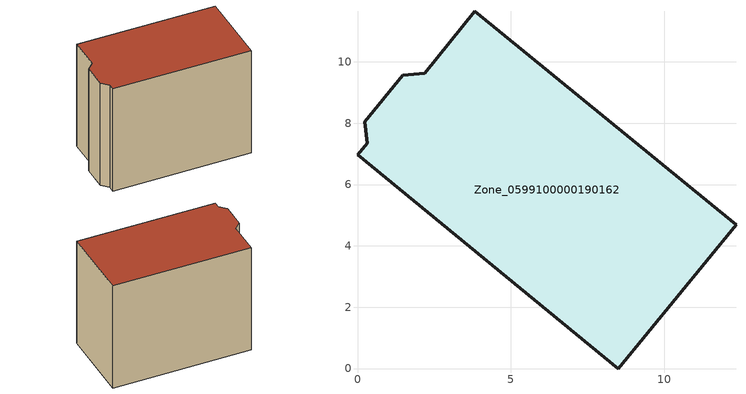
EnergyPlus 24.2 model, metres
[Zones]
Zone_0599100000190162
 floor ground (C_G): 1.48,9.56 2.19,9.63 3.83,11.64 12.34,4.68 8.5,0 0,6.96 0.32,7.34 0.24,8.04 z0
 wall outside (C_F): 8.5,0 12.34,4.68 3.83,11.64 2.19,9.63 1.48,9.56 0.24,8.04 0.32,7.34 0,6.96 8.5,0 z0:9.03
 roof outside (C_R): 2.19,9.63 1.48,9.56 0.24,8.04 0.32,7.34 0,6.96 8.5,0 12.34,4.68 3.83,11.64 z9.03
[BUILDING]
Pand.0599100000190162: North Axis=0; Terrain=City; Loads Convergence Tolerance Value=0.04; Temperature Convergence Tolerance Value=0.4; Solar Distribution=FullExterior; Maximum Number of Warmup Days=25; Minimum Number of Warmup Days=1
[Site:Location]
Rotterdam.The.Hague.AP_ZH_NLD Design_Conditions: Latitude=51.96; Longitude=4.45; Time Zone=1; Elevation=-4.5
[SITE:GROUNDTEMPERATURE:BUILDINGSURFACE]
18, 18, 18, 18, 18, 18, 18, 18, 18, 18, 18, 18
[MATERIAL] Thermal Absorptance=0.9; Solar Absorptance=0.7; Visible Absorptance=0.7
Name | Roughness | Thickness | Conductivity | Density | Specific Heat
G.TI.1946-1964 | MediumSmooth | 0.15 | 1 | 540 | 1210
F.TI.1946-1964 | Rough | 0.3 | 0.857143 | 1920 | 840
R.TI.1946-1964 | MediumRough | 0.2 | 0.277778 | 1500 | 1000
[CONSTRUCTION]
C_G: G.TI.1946-1964
C_F: F.TI.1946-1964
C_R: R.TI.1946-1964
[ZONE]
Zone_0599100000190162: Type=1; Multiplier=1; Ceiling Height=Autocalculate; Volume=Autocalculate; Floor Area=autocalculate; Part of Total Floor Area=Yes
[ZONEINFILTRATION:DESIGNFLOWRATE]
Infil_Zone_0599100000190162: Zone or ZoneList or Space or SpaceList=Zone_0599100000190162; Schedule=AlwaysOn; Design Flow Rate Calculation Method=Flow/Area; Flow Rate per Floor Area=0.003; Constant Term Coefficient=1; Temperature Term Coefficient=0; Velocity Term Coefficient=0; Velocity Squared Term Coefficient=0
[HVACTEMPLATE:ZONE:IDEALLOADSAIRSYSTEM]
Zone_0599100000190162: Maximum Heating Supply Air Temperature=50; Minimum Cooling Supply Air Temperature=13; Maximum Heating Supply Air Humidity Ratio=0.0156; Minimum Cooling Supply Air Humidity Ratio=0.0077; Heating Limit=NoLimit; Cooling Limit=NoLimit; Dehumidification Control Type=ConstantSensibleHeatRatio; Cooling Sensible Heat Ratio=0.7; Dehumidification Setpoint=60; Humidification Control Type=None; Humidification Setpoint=30; Outdoor Air Method=None; Outdoor Air Flow Rate per Person=0.00944; Outdoor Air Flow Rate per Zone Floor Area=0; Outdoor Air Flow Rate per Zone=0; Demand Controlled Ventilation Type=None; Outdoor Air Economizer Type=NoEconomizer; Heat Recovery Type=None; Sensible Heat Recovery Effectiveness=0.7; Latent Heat Recovery Effectiveness=0.65
[ZONECONTROL:THERMOSTAT]
ThermostatControl_Zone_0599100000190162: Zone or ZoneList=Zone_0599100000190162; Control Type Schedule=DualSetpointControlType; Control 1=Thermostat_Zone_0599100000190162; Temperature Difference Between Cutout And Setpoint=0
[THERMOSTATSETPOINT:DUALSETPOINT]
Thermostat_Zone_0599100000190162: Heating Setpoint Temperature Schedule=HeatingSetpoint_Zone_0599100000190162; Cooling Setpoint Temperature Schedule=CoolingSetpoint_Zone_0599100000190162
[SCHEDULE:COMPACT]
HeatingSetpoint_Zone_0599100000190162: Through: 12/31, For: AllDays, Until: 24:00, 21
CoolingSetpoint_Zone_0599100000190162: Through: 12/31, For: AllDays, Until: 24:00, 24
DualSetpointControlType: Through: 12/31, For: AllDays, Until: 24:00, 4
AlwaysOn: Through: 12/31, For: AllDays, Until: 24:00, 1
